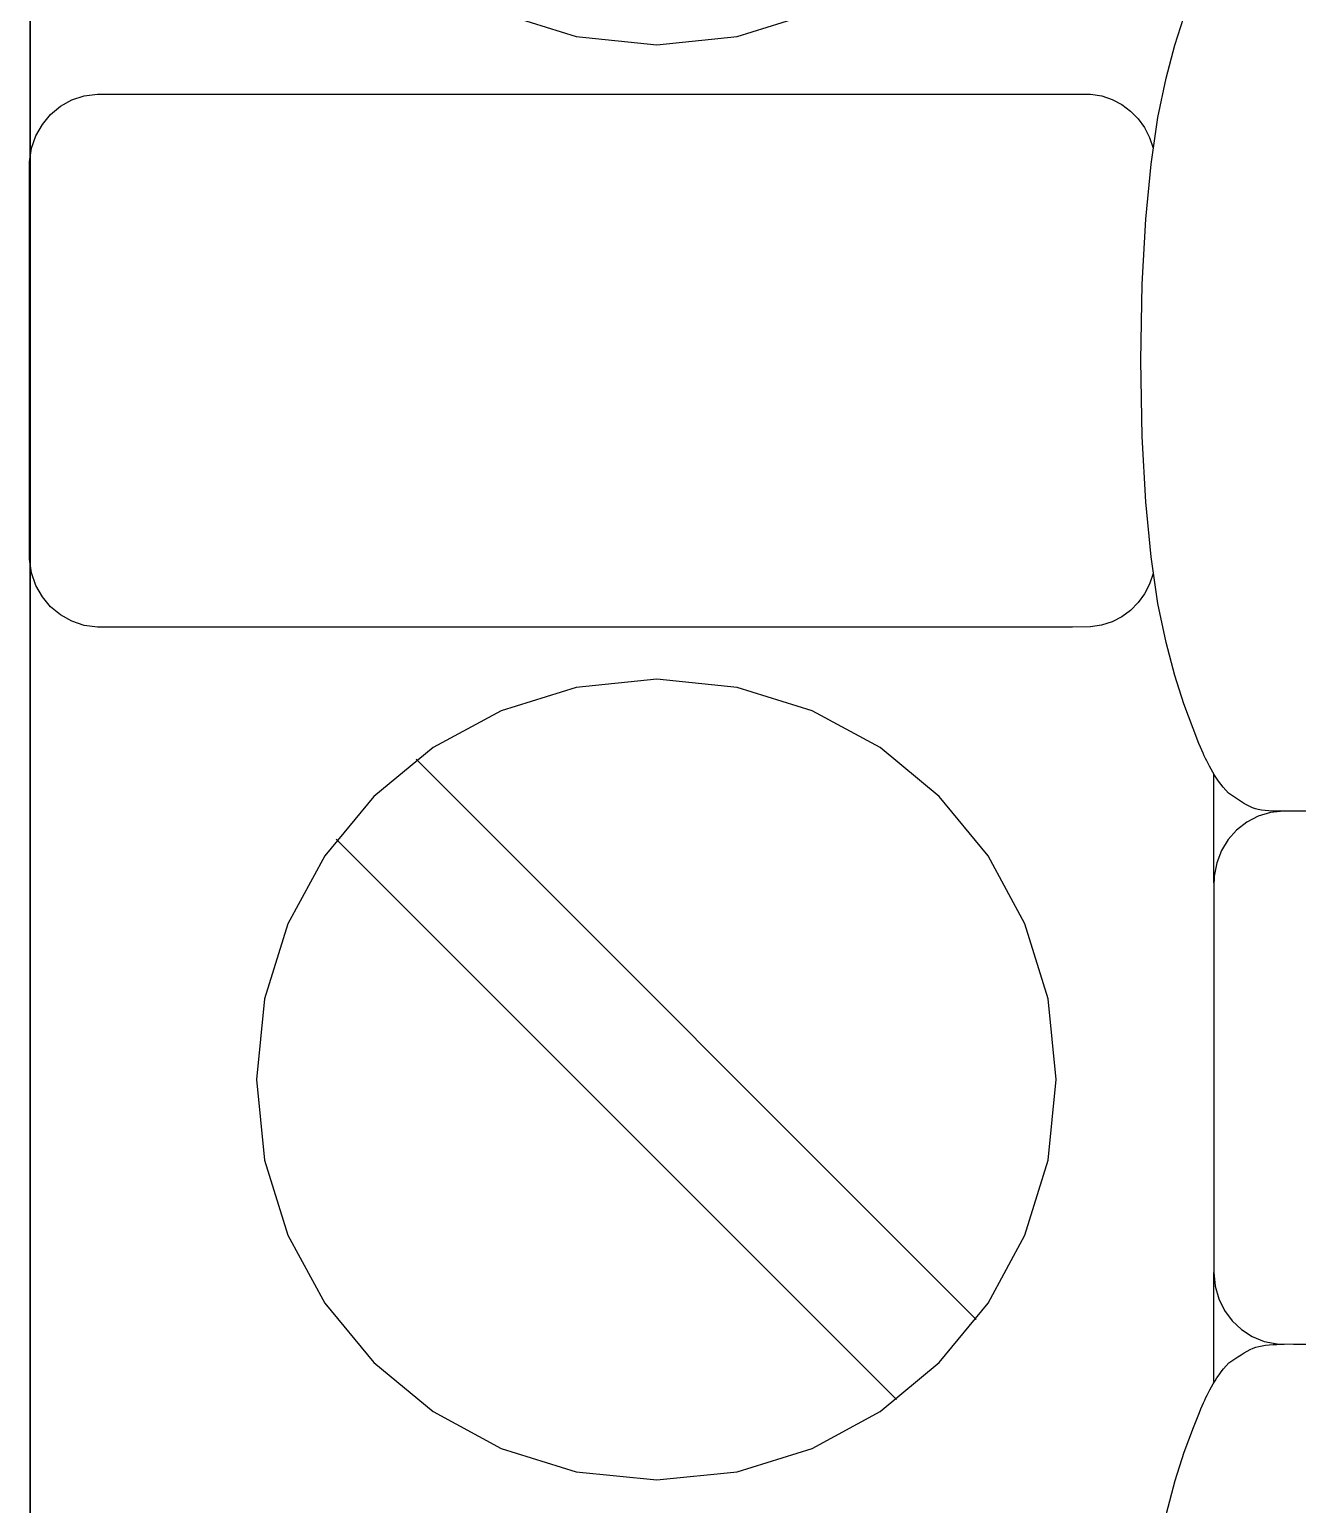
# Model space of a CAD drawing. Extents: x 1 to 47.7, y 0.2 to 35.
# Drawn here: x 36.708 to 37.238, y 10.257 to 10.874 of the extents above; entities that cross this region are included whole.
import ezdxf

# ---------------------------------------------------------------- set-up
doc = ezdxf.new("R2010")
doc.units = 0
doc.header["$MEASUREMENT"] = 0
for name, color, linetype in [('7_1__EMPTY_IO_BOARD_POSITI', 7, 'CONTINUOUS'), ('7_2___8__INDEPENDENT_INPUT', 7, 'CONTINUOUS'), ('7_3___8__OPTOISO_INDEPENDE', 7, 'CONTINUOUS'), ('7_4___24__OPTOISO_INDEPEND', 7, 'CONTINUOUS'), ('7_5___8__INDEPENDENT_INPUT', 7, 'CONTINUOUS'), ('7_6____8__INDEPENDENT_INPU', 7, 'CONTINUOUS'), ('7_7____8__OPTOISO_INDEPEND', 7, 'CONTINUOUS'), ('7_8____8__OPTOISO_INDEPEND', 7, 'CONTINUOUS')]:
    doc.layers.add(name, color=color, linetype=linetype)

msp = doc.modelspace()

# ---------------------------------------------------------------- linework, layer by layer
at = {"layer": '7_1__EMPTY_IO_BOARD_POSITI'}
msp.add_lwpolyline([(36.70819, 9.60119), (36.70819, 9.78951), (36.70819, 9.9836), (36.70819, 10.18225), (36.70819, 10.38423), (36.70819, 10.79327), (36.70819, 11.20091)], dxfattribs=at)
at = {"layer": '7_2___8__INDEPENDENT_INPUT'}
for points in [[(36.70795, 11.01739), (36.70795, 10.72613), (36.70795, 10.43486), (36.70795, 10.14716), (36.70795, 10.00576), (36.70795, 9.86659), (36.70795, 9.73009), (36.70795, 9.5967)], [(36.90503, 10.88044), (36.93644, 10.87069), (36.97015, 10.86729), (37.00383, 10.87069), (37.0352, 10.88044)], [(37.23243, 10.54681), (37.23094, 10.54682), (37.22937, 10.54684), (37.22776, 10.54689), (37.22617, 10.54697), (37.22461, 10.54709), (37.22312, 10.54726), (37.22175, 10.54749), (37.22052, 10.54778), (37.21938, 10.5482), (37.21814, 10.5488), (37.21688, 10.54948), (37.21562, 10.55024), (37.21435, 10.55105), (37.21308, 10.55188), (37.21181, 10.55273), (37.21055, 10.55356), (37.2093, 10.55435), (37.20815, 10.55558), (37.20708, 10.55689), (37.20609, 10.55817), (37.20516, 10.55943), (37.20429, 10.56067), (37.20348, 10.5619), (37.20273, 10.56313), (37.20202, 10.56436), (37.20135, 10.5656), (37.20074, 10.56677), (37.20018, 10.56786), (37.19965, 10.56892), (37.19914, 10.56998), (37.19863, 10.57109), (37.1981, 10.57229), (37.19754, 10.57361), (37.19692, 10.57511), (37.19444, 10.58143), (37.19063, 10.59171), (37.18681, 10.6035), (37.18315, 10.61732), (37.17979, 10.6337), (37.1769, 10.65316), (37.17464, 10.67622), (37.17317, 10.70343), (37.17265, 10.73529), (37.17317, 10.76715), (37.17464, 10.79435), (37.1769, 10.81741), (37.17979, 10.83687), (37.18315, 10.85325), (37.18681, 10.86706), (37.19063, 10.87885)], [(37.17777, 10.64623), (37.17627, 10.64179), (37.17415, 10.6377), (37.17146, 10.63402), (37.16827, 10.6308), (37.16463, 10.62812), (37.1606, 10.62603), (37.15623, 10.6246), (37.15159, 10.62388), (37.1441, 10.62381), (37.11187, 10.62381), (37.05778, 10.62381), (36.99011, 10.62381), (36.91712, 10.62381), (36.84709, 10.62381), (36.78828, 10.62381), (36.74895, 10.62381), (36.7362, 10.62382), (36.73064, 10.62452), (36.72545, 10.62625), (36.72074, 10.62888), (36.71661, 10.63233), (36.71315, 10.63648), (36.71046, 10.64123), (36.70865, 10.64649), (36.70782, 10.65214), (36.70778, 10.65712), (36.70778, 10.67128), (36.70778, 10.6936), (36.70778, 10.72082), (36.70778, 10.74966), (36.70778, 10.77688), (36.70778, 10.7992), (36.70778, 10.81336), (36.70782, 10.81834), (36.70865, 10.82399), (36.71046, 10.82924), (36.71315, 10.834), (36.71661, 10.83815), (36.72074, 10.84159), (36.72545, 10.84422), (36.73064, 10.84594), (36.7362, 10.84664), (36.74895, 10.84666), (36.78828, 10.84666), (36.84709, 10.84666), (36.91712, 10.84666), (36.99011, 10.84666), (37.05778, 10.84666), (37.11187, 10.84666), (37.1441, 10.84666), (37.15161, 10.84658), (37.15627, 10.84586), (37.16065, 10.84441), (37.16469, 10.84229), (37.16834, 10.83958), (37.17152, 10.83634), (37.1742, 10.83262), (37.1763, 10.82848), (37.17777, 10.824)], [(37.1038, 10.33429), (36.86953, 10.56855)], [(37.20319, 10.51682), (37.20319, 10.56237)], [(37.24813, 10.54681), (37.23243, 10.54681), (37.22687, 10.54627), (37.22167, 10.54471), (37.21691, 10.54225), (37.2127, 10.53896), (37.20915, 10.53497), (37.20633, 10.53036), (37.20436, 10.52524), (37.20333, 10.51971), (37.20319, 10.5152), (37.20319, 10.5034), (37.20319, 10.48284), (37.20319, 10.45672), (37.20319, 10.42822), (37.20319, 10.40051), (37.20319, 10.37677), (37.20319, 10.3602), (37.20319, 10.35397), (37.20372, 10.34827), (37.20523, 10.34293), (37.20764, 10.33805), (37.21084, 10.33373), (37.21473, 10.33008), (37.21923, 10.32719), (37.22422, 10.32516), (37.22962, 10.3241), (37.23653, 10.32396), (37.26625, 10.32396)], [(37.07038, 10.30087), (36.83611, 10.53513)], [(37.20319, 10.30842), (37.20319, 10.35397)], [(37.18332, 10.25323), (37.18699, 10.26705), (37.19081, 10.27884), (37.19461, 10.28912), (37.1971, 10.29543), (37.19771, 10.29693), (37.19828, 10.29826), (37.19881, 10.29946), (37.19932, 10.30057), (37.19983, 10.30163), (37.20035, 10.30269), (37.20091, 10.30378), (37.20153, 10.30495), (37.20219, 10.30619), (37.2029, 10.30742), (37.20366, 10.30865), (37.20447, 10.30988), (37.20533, 10.31112), (37.20626, 10.31238), (37.20726, 10.31366), (37.20832, 10.31497), (37.20948, 10.3162), (37.21073, 10.31699), (37.21199, 10.31782), (37.21325, 10.31866), (37.21452, 10.3195), (37.21579, 10.32031), (37.21706, 10.32106), (37.21831, 10.32175), (37.21956, 10.32235), (37.2207, 10.32277), (37.22193, 10.32308), (37.2233, 10.32334), (37.22478, 10.32354), (37.22634, 10.3237), (37.22794, 10.32382), (37.22954, 10.3239), (37.23111, 10.32394), (37.23261, 10.32395)]]:
    msp.add_lwpolyline(points, dxfattribs=at)
msp.add_lwpolyline([(36.97015, 10.26728), (37.00383, 10.27068), (37.0352, 10.28044), (37.06358, 10.29587), (37.0883, 10.31631), (37.1087, 10.34109), (37.1241, 10.36953), (37.13383, 10.40096), (37.13722, 10.43471), (37.13383, 10.46841), (37.1241, 10.4998), (37.1087, 10.52821), (37.0883, 10.55297), (37.06358, 10.5734), (37.0352, 10.58882), (37.00383, 10.59857), (36.97015, 10.60197), (36.93644, 10.59857), (36.90503, 10.58882), (36.87658, 10.5734), (36.85179, 10.55297), (36.83133, 10.52821), (36.81587, 10.4998), (36.8061, 10.46841), (36.80269, 10.43471), (36.8061, 10.40096), (36.81587, 10.36953), (36.83133, 10.34109), (36.85179, 10.31631), (36.87658, 10.29587), (36.90503, 10.28044), (36.93644, 10.27068)], close=True, dxfattribs=at)
at = {"layer": '7_3___8__OPTOISO_INDEPENDE'}
for points in [[(36.70795, 11.01739), (36.70795, 10.72613), (36.70795, 10.43486), (36.70795, 10.14716), (36.70795, 10.00576), (36.70795, 9.86659), (36.70795, 9.73009), (36.70795, 9.5967)], [(36.90503, 10.88044), (36.93644, 10.87069), (36.97015, 10.86729), (37.00383, 10.87069), (37.0352, 10.88044)], [(37.23243, 10.54681), (37.23094, 10.54682), (37.22937, 10.54684), (37.22776, 10.54689), (37.22617, 10.54697), (37.22461, 10.54709), (37.22312, 10.54726), (37.22175, 10.54749), (37.22052, 10.54778), (37.21938, 10.5482), (37.21814, 10.5488), (37.21688, 10.54948), (37.21562, 10.55024), (37.21435, 10.55105), (37.21308, 10.55188), (37.21181, 10.55273), (37.21055, 10.55356), (37.2093, 10.55435), (37.20815, 10.55558), (37.20708, 10.55689), (37.20609, 10.55817), (37.20516, 10.55943), (37.20429, 10.56067), (37.20348, 10.5619), (37.20273, 10.56313), (37.20202, 10.56436), (37.20135, 10.5656), (37.20074, 10.56677), (37.20018, 10.56786), (37.19965, 10.56892), (37.19914, 10.56998), (37.19863, 10.57109), (37.1981, 10.57229), (37.19754, 10.57361), (37.19692, 10.57511), (37.19444, 10.58143), (37.19063, 10.59171), (37.18681, 10.6035), (37.18315, 10.61732), (37.17979, 10.6337), (37.1769, 10.65316), (37.17464, 10.67622), (37.17317, 10.70343), (37.17265, 10.73529), (37.17317, 10.76715), (37.17464, 10.79435), (37.1769, 10.81741), (37.17979, 10.83687), (37.18315, 10.85325), (37.18681, 10.86706), (37.19063, 10.87885)], [(37.17777, 10.64623), (37.17627, 10.64179), (37.17415, 10.6377), (37.17146, 10.63402), (37.16827, 10.6308), (37.16463, 10.62812), (37.1606, 10.62603), (37.15623, 10.6246), (37.15159, 10.62388), (37.1441, 10.62381), (37.11187, 10.62381), (37.05778, 10.62381), (36.99011, 10.62381), (36.91712, 10.62381), (36.84709, 10.62381), (36.78828, 10.62381), (36.74895, 10.62381), (36.7362, 10.62382), (36.73064, 10.62452), (36.72545, 10.62625), (36.72074, 10.62888), (36.71661, 10.63233), (36.71315, 10.63648), (36.71046, 10.64123), (36.70865, 10.64649), (36.70782, 10.65214), (36.70778, 10.65712), (36.70778, 10.67128), (36.70778, 10.6936), (36.70778, 10.72082), (36.70778, 10.74966), (36.70778, 10.77688), (36.70778, 10.7992), (36.70778, 10.81336), (36.70782, 10.81834), (36.70865, 10.82399), (36.71046, 10.82924), (36.71315, 10.834), (36.71661, 10.83815), (36.72074, 10.84159), (36.72545, 10.84422), (36.73064, 10.84594), (36.7362, 10.84664), (36.74895, 10.84666), (36.78828, 10.84666), (36.84709, 10.84666), (36.91712, 10.84666), (36.99011, 10.84666), (37.05778, 10.84666), (37.11187, 10.84666), (37.1441, 10.84666), (37.15161, 10.84658), (37.15627, 10.84586), (37.16065, 10.84441), (37.16469, 10.84229), (37.16834, 10.83958), (37.17152, 10.83634), (37.1742, 10.83262), (37.1763, 10.82848), (37.17777, 10.824)], [(37.1038, 10.33429), (36.86953, 10.56855)], [(37.20319, 10.51682), (37.20319, 10.56237)], [(37.24813, 10.54681), (37.23243, 10.54681), (37.22687, 10.54627), (37.22167, 10.54471), (37.21691, 10.54225), (37.2127, 10.53896), (37.20915, 10.53497), (37.20633, 10.53036), (37.20436, 10.52524), (37.20333, 10.51971), (37.20319, 10.5152), (37.20319, 10.5034), (37.20319, 10.48284), (37.20319, 10.45672), (37.20319, 10.42822), (37.20319, 10.40051), (37.20319, 10.37677), (37.20319, 10.3602), (37.20319, 10.35397), (37.20372, 10.34827), (37.20523, 10.34293), (37.20764, 10.33805), (37.21084, 10.33373), (37.21473, 10.33008), (37.21923, 10.32719), (37.22422, 10.32516), (37.22962, 10.3241), (37.23653, 10.32396), (37.26625, 10.32396)], [(37.07038, 10.30087), (36.83611, 10.53513)], [(37.20319, 10.30842), (37.20319, 10.35397)], [(37.18332, 10.25323), (37.18699, 10.26705), (37.19081, 10.27884), (37.19461, 10.28912), (37.1971, 10.29543), (37.19771, 10.29693), (37.19828, 10.29826), (37.19881, 10.29946), (37.19932, 10.30057), (37.19983, 10.30163), (37.20035, 10.30269), (37.20091, 10.30378), (37.20153, 10.30495), (37.20219, 10.30619), (37.2029, 10.30742), (37.20366, 10.30865), (37.20447, 10.30988), (37.20533, 10.31112), (37.20626, 10.31238), (37.20726, 10.31366), (37.20832, 10.31497), (37.20948, 10.3162), (37.21073, 10.31699), (37.21199, 10.31782), (37.21325, 10.31866), (37.21452, 10.3195), (37.21579, 10.32031), (37.21706, 10.32106), (37.21831, 10.32175), (37.21956, 10.32235), (37.2207, 10.32277), (37.22193, 10.32308), (37.2233, 10.32334), (37.22478, 10.32354), (37.22634, 10.3237), (37.22794, 10.32382), (37.22954, 10.3239), (37.23111, 10.32394), (37.23261, 10.32395)]]:
    msp.add_lwpolyline(points, dxfattribs=at)
msp.add_lwpolyline([(36.97015, 10.26728), (37.00383, 10.27068), (37.0352, 10.28044), (37.06358, 10.29587), (37.0883, 10.31631), (37.1087, 10.34109), (37.1241, 10.36953), (37.13383, 10.40096), (37.13722, 10.43471), (37.13383, 10.46841), (37.1241, 10.4998), (37.1087, 10.52821), (37.0883, 10.55297), (37.06358, 10.5734), (37.0352, 10.58882), (37.00383, 10.59857), (36.97015, 10.60197), (36.93644, 10.59857), (36.90503, 10.58882), (36.87658, 10.5734), (36.85179, 10.55297), (36.83133, 10.52821), (36.81587, 10.4998), (36.8061, 10.46841), (36.80269, 10.43471), (36.8061, 10.40096), (36.81587, 10.36953), (36.83133, 10.34109), (36.85179, 10.31631), (36.87658, 10.29587), (36.90503, 10.28044), (36.93644, 10.27068)], close=True, dxfattribs=at)
at = {"layer": '7_4___24__OPTOISO_INDEPEND'}
for points in [[(36.70795, 11.01739), (36.70795, 10.72613), (36.70795, 10.43486), (36.70795, 10.14716), (36.70795, 10.00576), (36.70795, 9.86659), (36.70795, 9.73009), (36.70795, 9.5967)], [(36.90503, 10.88044), (36.93644, 10.87069), (36.97015, 10.86729), (37.00383, 10.87069), (37.0352, 10.88044)], [(37.23243, 10.54681), (37.23094, 10.54682), (37.22937, 10.54684), (37.22776, 10.54689), (37.22617, 10.54697), (37.22461, 10.54709), (37.22312, 10.54726), (37.22175, 10.54749), (37.22052, 10.54778), (37.21938, 10.5482), (37.21814, 10.5488), (37.21688, 10.54948), (37.21562, 10.55024), (37.21435, 10.55105), (37.21308, 10.55188), (37.21181, 10.55273), (37.21055, 10.55356), (37.2093, 10.55435), (37.20815, 10.55558), (37.20708, 10.55689), (37.20609, 10.55817), (37.20516, 10.55943), (37.20429, 10.56067), (37.20348, 10.5619), (37.20273, 10.56313), (37.20202, 10.56436), (37.20135, 10.5656), (37.20074, 10.56677), (37.20018, 10.56786), (37.19965, 10.56892), (37.19914, 10.56998), (37.19863, 10.57109), (37.1981, 10.57229), (37.19754, 10.57361), (37.19692, 10.57511), (37.19444, 10.58143), (37.19063, 10.59171), (37.18681, 10.6035), (37.18315, 10.61732), (37.17979, 10.6337), (37.1769, 10.65316), (37.17464, 10.67622), (37.17317, 10.70343), (37.17265, 10.73529), (37.17317, 10.76715), (37.17464, 10.79435), (37.1769, 10.81741), (37.17979, 10.83687), (37.18315, 10.85325), (37.18681, 10.86706), (37.19063, 10.87885)], [(37.17777, 10.64623), (37.17627, 10.64179), (37.17415, 10.6377), (37.17146, 10.63402), (37.16827, 10.6308), (37.16463, 10.62812), (37.1606, 10.62603), (37.15623, 10.6246), (37.15159, 10.62388), (37.1441, 10.62381), (37.11187, 10.62381), (37.05778, 10.62381), (36.99011, 10.62381), (36.91712, 10.62381), (36.84709, 10.62381), (36.78828, 10.62381), (36.74895, 10.62381), (36.7362, 10.62382), (36.73064, 10.62452), (36.72545, 10.62625), (36.72074, 10.62888), (36.71661, 10.63233), (36.71315, 10.63648), (36.71046, 10.64123), (36.70865, 10.64649), (36.70782, 10.65214), (36.70778, 10.65712), (36.70778, 10.67128), (36.70778, 10.6936), (36.70778, 10.72082), (36.70778, 10.74966), (36.70778, 10.77688), (36.70778, 10.7992), (36.70778, 10.81336), (36.70782, 10.81834), (36.70865, 10.82399), (36.71046, 10.82924), (36.71315, 10.834), (36.71661, 10.83815), (36.72074, 10.84159), (36.72545, 10.84422), (36.73064, 10.84594), (36.7362, 10.84664), (36.74895, 10.84666), (36.78828, 10.84666), (36.84709, 10.84666), (36.91712, 10.84666), (36.99011, 10.84666), (37.05778, 10.84666), (37.11187, 10.84666), (37.1441, 10.84666), (37.15161, 10.84658), (37.15627, 10.84586), (37.16065, 10.84441), (37.16469, 10.84229), (37.16834, 10.83958), (37.17152, 10.83634), (37.1742, 10.83262), (37.1763, 10.82848), (37.17777, 10.824)], [(37.1038, 10.33429), (36.86953, 10.56855)], [(37.20319, 10.51682), (37.20319, 10.56237)], [(37.24813, 10.54681), (37.23243, 10.54681), (37.22687, 10.54627), (37.22167, 10.54471), (37.21691, 10.54225), (37.2127, 10.53896), (37.20915, 10.53497), (37.20633, 10.53036), (37.20436, 10.52524), (37.20333, 10.51971), (37.20319, 10.5152), (37.20319, 10.5034), (37.20319, 10.48284), (37.20319, 10.45672), (37.20319, 10.42822), (37.20319, 10.40051), (37.20319, 10.37677), (37.20319, 10.3602), (37.20319, 10.35397), (37.20372, 10.34827), (37.20523, 10.34293), (37.20764, 10.33805), (37.21084, 10.33373), (37.21473, 10.33008), (37.21923, 10.32719), (37.22422, 10.32516), (37.22962, 10.3241), (37.23653, 10.32396), (37.26625, 10.32396)], [(37.07038, 10.30087), (36.83611, 10.53513)], [(37.20319, 10.30842), (37.20319, 10.35397)], [(37.18332, 10.25323), (37.18699, 10.26705), (37.19081, 10.27884), (37.19461, 10.28912), (37.1971, 10.29543), (37.19771, 10.29693), (37.19828, 10.29826), (37.19881, 10.29946), (37.19932, 10.30057), (37.19983, 10.30163), (37.20035, 10.30269), (37.20091, 10.30378), (37.20153, 10.30495), (37.20219, 10.30619), (37.2029, 10.30742), (37.20366, 10.30865), (37.20447, 10.30988), (37.20533, 10.31112), (37.20626, 10.31238), (37.20726, 10.31366), (37.20832, 10.31497), (37.20948, 10.3162), (37.21073, 10.31699), (37.21199, 10.31782), (37.21325, 10.31866), (37.21452, 10.3195), (37.21579, 10.32031), (37.21706, 10.32106), (37.21831, 10.32175), (37.21956, 10.32235), (37.2207, 10.32277), (37.22193, 10.32308), (37.2233, 10.32334), (37.22478, 10.32354), (37.22634, 10.3237), (37.22794, 10.32382), (37.22954, 10.3239), (37.23111, 10.32394), (37.23261, 10.32395)]]:
    msp.add_lwpolyline(points, dxfattribs=at)
msp.add_lwpolyline([(36.97015, 10.26728), (37.00383, 10.27068), (37.0352, 10.28044), (37.06358, 10.29587), (37.0883, 10.31631), (37.1087, 10.34109), (37.1241, 10.36953), (37.13383, 10.40096), (37.13722, 10.43471), (37.13383, 10.46841), (37.1241, 10.4998), (37.1087, 10.52821), (37.0883, 10.55297), (37.06358, 10.5734), (37.0352, 10.58882), (37.00383, 10.59857), (36.97015, 10.60197), (36.93644, 10.59857), (36.90503, 10.58882), (36.87658, 10.5734), (36.85179, 10.55297), (36.83133, 10.52821), (36.81587, 10.4998), (36.8061, 10.46841), (36.80269, 10.43471), (36.8061, 10.40096), (36.81587, 10.36953), (36.83133, 10.34109), (36.85179, 10.31631), (36.87658, 10.29587), (36.90503, 10.28044), (36.93644, 10.27068)], close=True, dxfattribs=at)
at = {"layer": '7_5___8__INDEPENDENT_INPUT'}
for points in [[(36.70795, 11.01739), (36.70795, 10.72613), (36.70795, 10.43486), (36.70795, 10.14716), (36.70795, 10.00576), (36.70795, 9.86659), (36.70795, 9.73009), (36.70795, 9.5967)], [(36.90503, 10.88044), (36.93644, 10.87069), (36.97015, 10.86729), (37.00383, 10.87069), (37.0352, 10.88044)], [(37.23243, 10.54681), (37.23094, 10.54682), (37.22937, 10.54684), (37.22776, 10.54689), (37.22617, 10.54697), (37.22461, 10.54709), (37.22312, 10.54726), (37.22175, 10.54749), (37.22052, 10.54778), (37.21938, 10.5482), (37.21814, 10.5488), (37.21688, 10.54948), (37.21562, 10.55024), (37.21435, 10.55105), (37.21308, 10.55188), (37.21181, 10.55273), (37.21055, 10.55356), (37.2093, 10.55435), (37.20815, 10.55558), (37.20708, 10.55689), (37.20609, 10.55817), (37.20516, 10.55943), (37.20429, 10.56067), (37.20348, 10.5619), (37.20273, 10.56313), (37.20202, 10.56436), (37.20135, 10.5656), (37.20074, 10.56677), (37.20018, 10.56786), (37.19965, 10.56892), (37.19914, 10.56998), (37.19863, 10.57109), (37.1981, 10.57229), (37.19754, 10.57361), (37.19692, 10.57511), (37.19444, 10.58143), (37.19063, 10.59171), (37.18681, 10.6035), (37.18315, 10.61732), (37.17979, 10.6337), (37.1769, 10.65316), (37.17464, 10.67622), (37.17317, 10.70343), (37.17265, 10.73529), (37.17317, 10.76715), (37.17464, 10.79435), (37.1769, 10.81741), (37.17979, 10.83687), (37.18315, 10.85325), (37.18681, 10.86706), (37.19063, 10.87885)], [(37.17777, 10.64623), (37.17627, 10.64179), (37.17415, 10.6377), (37.17146, 10.63402), (37.16827, 10.6308), (37.16463, 10.62812), (37.1606, 10.62603), (37.15623, 10.6246), (37.15159, 10.62388), (37.1441, 10.62381), (37.11187, 10.62381), (37.05778, 10.62381), (36.99011, 10.62381), (36.91712, 10.62381), (36.84709, 10.62381), (36.78828, 10.62381), (36.74895, 10.62381), (36.7362, 10.62382), (36.73064, 10.62452), (36.72545, 10.62625), (36.72074, 10.62888), (36.71661, 10.63233), (36.71315, 10.63648), (36.71046, 10.64123), (36.70865, 10.64649), (36.70782, 10.65214), (36.70778, 10.65712), (36.70778, 10.67128), (36.70778, 10.6936), (36.70778, 10.72082), (36.70778, 10.74966), (36.70778, 10.77688), (36.70778, 10.7992), (36.70778, 10.81336), (36.70782, 10.81834), (36.70865, 10.82399), (36.71046, 10.82924), (36.71315, 10.834), (36.71661, 10.83815), (36.72074, 10.84159), (36.72545, 10.84422), (36.73064, 10.84594), (36.7362, 10.84664), (36.74895, 10.84666), (36.78828, 10.84666), (36.84709, 10.84666), (36.91712, 10.84666), (36.99011, 10.84666), (37.05778, 10.84666), (37.11187, 10.84666), (37.1441, 10.84666), (37.15161, 10.84658), (37.15627, 10.84586), (37.16065, 10.84441), (37.16469, 10.84229), (37.16834, 10.83958), (37.17152, 10.83634), (37.1742, 10.83262), (37.1763, 10.82848), (37.17777, 10.824)], [(37.1038, 10.33429), (36.86953, 10.56855)], [(37.20319, 10.51682), (37.20319, 10.56237)], [(37.24813, 10.54681), (37.23243, 10.54681), (37.22687, 10.54627), (37.22167, 10.54471), (37.21691, 10.54225), (37.2127, 10.53896), (37.20915, 10.53497), (37.20633, 10.53036), (37.20436, 10.52524), (37.20333, 10.51971), (37.20319, 10.5152), (37.20319, 10.5034), (37.20319, 10.48284), (37.20319, 10.45672), (37.20319, 10.42822), (37.20319, 10.40051), (37.20319, 10.37677), (37.20319, 10.3602), (37.20319, 10.35397), (37.20372, 10.34827), (37.20523, 10.34293), (37.20764, 10.33805), (37.21084, 10.33373), (37.21473, 10.33008), (37.21923, 10.32719), (37.22422, 10.32516), (37.22962, 10.3241), (37.23653, 10.32396), (37.26625, 10.32396)], [(37.07038, 10.30087), (36.83611, 10.53513)], [(37.20319, 10.30842), (37.20319, 10.35397)], [(37.18332, 10.25323), (37.18699, 10.26705), (37.19081, 10.27884), (37.19461, 10.28912), (37.1971, 10.29543), (37.19771, 10.29693), (37.19828, 10.29826), (37.19881, 10.29946), (37.19932, 10.30057), (37.19983, 10.30163), (37.20035, 10.30269), (37.20091, 10.30378), (37.20153, 10.30495), (37.20219, 10.30619), (37.2029, 10.30742), (37.20366, 10.30865), (37.20447, 10.30988), (37.20533, 10.31112), (37.20626, 10.31238), (37.20726, 10.31366), (37.20832, 10.31497), (37.20948, 10.3162), (37.21073, 10.31699), (37.21199, 10.31782), (37.21325, 10.31866), (37.21452, 10.3195), (37.21579, 10.32031), (37.21706, 10.32106), (37.21831, 10.32175), (37.21956, 10.32235), (37.2207, 10.32277), (37.22193, 10.32308), (37.2233, 10.32334), (37.22478, 10.32354), (37.22634, 10.3237), (37.22794, 10.32382), (37.22954, 10.3239), (37.23111, 10.32394), (37.23261, 10.32395)]]:
    msp.add_lwpolyline(points, dxfattribs=at)
msp.add_lwpolyline([(36.97015, 10.26728), (37.00383, 10.27068), (37.0352, 10.28044), (37.06358, 10.29587), (37.0883, 10.31631), (37.1087, 10.34109), (37.1241, 10.36953), (37.13383, 10.40096), (37.13722, 10.43471), (37.13383, 10.46841), (37.1241, 10.4998), (37.1087, 10.52821), (37.0883, 10.55297), (37.06358, 10.5734), (37.0352, 10.58882), (37.00383, 10.59857), (36.97015, 10.60197), (36.93644, 10.59857), (36.90503, 10.58882), (36.87658, 10.5734), (36.85179, 10.55297), (36.83133, 10.52821), (36.81587, 10.4998), (36.8061, 10.46841), (36.80269, 10.43471), (36.8061, 10.40096), (36.81587, 10.36953), (36.83133, 10.34109), (36.85179, 10.31631), (36.87658, 10.29587), (36.90503, 10.28044), (36.93644, 10.27068)], close=True, dxfattribs=at)
at = {"layer": '7_6____8__INDEPENDENT_INPU'}
for points in [[(36.70795, 11.01739), (36.70795, 10.72613), (36.70795, 10.43486), (36.70795, 10.14716), (36.70795, 10.00576), (36.70795, 9.86659), (36.70795, 9.73009), (36.70795, 9.5967)], [(36.90503, 10.88044), (36.93644, 10.87069), (36.97015, 10.86729), (37.00383, 10.87069), (37.0352, 10.88044)], [(37.23243, 10.54681), (37.23094, 10.54682), (37.22937, 10.54684), (37.22776, 10.54689), (37.22617, 10.54697), (37.22461, 10.54709), (37.22312, 10.54726), (37.22175, 10.54749), (37.22052, 10.54778), (37.21938, 10.5482), (37.21814, 10.5488), (37.21688, 10.54948), (37.21562, 10.55024), (37.21435, 10.55105), (37.21308, 10.55188), (37.21181, 10.55273), (37.21055, 10.55356), (37.2093, 10.55435), (37.20815, 10.55558), (37.20708, 10.55689), (37.20609, 10.55817), (37.20516, 10.55943), (37.20429, 10.56067), (37.20348, 10.5619), (37.20273, 10.56313), (37.20202, 10.56436), (37.20135, 10.5656), (37.20074, 10.56677), (37.20018, 10.56786), (37.19965, 10.56892), (37.19914, 10.56998), (37.19863, 10.57109), (37.1981, 10.57229), (37.19754, 10.57361), (37.19692, 10.57511), (37.19444, 10.58143), (37.19063, 10.59171), (37.18681, 10.6035), (37.18315, 10.61732), (37.17979, 10.6337), (37.1769, 10.65316), (37.17464, 10.67622), (37.17317, 10.70343), (37.17265, 10.73529), (37.17317, 10.76715), (37.17464, 10.79435), (37.1769, 10.81741), (37.17979, 10.83687), (37.18315, 10.85325), (37.18681, 10.86706), (37.19063, 10.87885)], [(37.17777, 10.64623), (37.17627, 10.64179), (37.17415, 10.6377), (37.17146, 10.63402), (37.16827, 10.6308), (37.16463, 10.62812), (37.1606, 10.62603), (37.15623, 10.6246), (37.15159, 10.62388), (37.1441, 10.62381), (37.11187, 10.62381), (37.05778, 10.62381), (36.99011, 10.62381), (36.91712, 10.62381), (36.84709, 10.62381), (36.78828, 10.62381), (36.74895, 10.62381), (36.7362, 10.62382), (36.73064, 10.62452), (36.72545, 10.62625), (36.72074, 10.62888), (36.71661, 10.63233), (36.71315, 10.63648), (36.71046, 10.64123), (36.70865, 10.64649), (36.70782, 10.65214), (36.70778, 10.65712), (36.70778, 10.67128), (36.70778, 10.6936), (36.70778, 10.72082), (36.70778, 10.74966), (36.70778, 10.77688), (36.70778, 10.7992), (36.70778, 10.81336), (36.70782, 10.81834), (36.70865, 10.82399), (36.71046, 10.82924), (36.71315, 10.834), (36.71661, 10.83815), (36.72074, 10.84159), (36.72545, 10.84422), (36.73064, 10.84594), (36.7362, 10.84664), (36.74895, 10.84666), (36.78828, 10.84666), (36.84709, 10.84666), (36.91712, 10.84666), (36.99011, 10.84666), (37.05778, 10.84666), (37.11187, 10.84666), (37.1441, 10.84666), (37.15161, 10.84658), (37.15627, 10.84586), (37.16065, 10.84441), (37.16469, 10.84229), (37.16834, 10.83958), (37.17152, 10.83634), (37.1742, 10.83262), (37.1763, 10.82848), (37.17777, 10.824)], [(37.1038, 10.33429), (36.86953, 10.56855)], [(37.20319, 10.51682), (37.20319, 10.56237)], [(37.24813, 10.54681), (37.23243, 10.54681), (37.22687, 10.54627), (37.22167, 10.54471), (37.21691, 10.54225), (37.2127, 10.53896), (37.20915, 10.53497), (37.20633, 10.53036), (37.20436, 10.52524), (37.20333, 10.51971), (37.20319, 10.5152), (37.20319, 10.5034), (37.20319, 10.48284), (37.20319, 10.45672), (37.20319, 10.42822), (37.20319, 10.40051), (37.20319, 10.37677), (37.20319, 10.3602), (37.20319, 10.35397), (37.20372, 10.34827), (37.20523, 10.34293), (37.20764, 10.33805), (37.21084, 10.33373), (37.21473, 10.33008), (37.21923, 10.32719), (37.22422, 10.32516), (37.22962, 10.3241), (37.23653, 10.32396), (37.26625, 10.32396)], [(37.07038, 10.30087), (36.83611, 10.53513)], [(37.20319, 10.30842), (37.20319, 10.35397)], [(37.18332, 10.25323), (37.18699, 10.26705), (37.19081, 10.27884), (37.19461, 10.28912), (37.1971, 10.29543), (37.19771, 10.29693), (37.19828, 10.29826), (37.19881, 10.29946), (37.19932, 10.30057), (37.19983, 10.30163), (37.20035, 10.30269), (37.20091, 10.30378), (37.20153, 10.30495), (37.20219, 10.30619), (37.2029, 10.30742), (37.20366, 10.30865), (37.20447, 10.30988), (37.20533, 10.31112), (37.20626, 10.31238), (37.20726, 10.31366), (37.20832, 10.31497), (37.20948, 10.3162), (37.21073, 10.31699), (37.21199, 10.31782), (37.21325, 10.31866), (37.21452, 10.3195), (37.21579, 10.32031), (37.21706, 10.32106), (37.21831, 10.32175), (37.21956, 10.32235), (37.2207, 10.32277), (37.22193, 10.32308), (37.2233, 10.32334), (37.22478, 10.32354), (37.22634, 10.3237), (37.22794, 10.32382), (37.22954, 10.3239), (37.23111, 10.32394), (37.23261, 10.32395)]]:
    msp.add_lwpolyline(points, dxfattribs=at)
msp.add_lwpolyline([(36.97015, 10.26728), (37.00383, 10.27068), (37.0352, 10.28044), (37.06358, 10.29587), (37.0883, 10.31631), (37.1087, 10.34109), (37.1241, 10.36953), (37.13383, 10.40096), (37.13722, 10.43471), (37.13383, 10.46841), (37.1241, 10.4998), (37.1087, 10.52821), (37.0883, 10.55297), (37.06358, 10.5734), (37.0352, 10.58882), (37.00383, 10.59857), (36.97015, 10.60197), (36.93644, 10.59857), (36.90503, 10.58882), (36.87658, 10.5734), (36.85179, 10.55297), (36.83133, 10.52821), (36.81587, 10.4998), (36.8061, 10.46841), (36.80269, 10.43471), (36.8061, 10.40096), (36.81587, 10.36953), (36.83133, 10.34109), (36.85179, 10.31631), (36.87658, 10.29587), (36.90503, 10.28044), (36.93644, 10.27068)], close=True, dxfattribs=at)
at = {"layer": '7_7____8__OPTOISO_INDEPEND'}
for points in [[(36.70795, 11.01739), (36.70795, 10.72613), (36.70795, 10.43486), (36.70795, 10.14716), (36.70795, 10.00576), (36.70795, 9.86659), (36.70795, 9.73009), (36.70795, 9.5967)], [(36.90503, 10.88044), (36.93644, 10.87069), (36.97015, 10.86729), (37.00383, 10.87069), (37.0352, 10.88044)], [(37.23243, 10.54681), (37.23094, 10.54682), (37.22937, 10.54684), (37.22776, 10.54689), (37.22617, 10.54697), (37.22461, 10.54709), (37.22312, 10.54726), (37.22175, 10.54749), (37.22052, 10.54778), (37.21938, 10.5482), (37.21814, 10.5488), (37.21688, 10.54948), (37.21562, 10.55024), (37.21435, 10.55105), (37.21308, 10.55188), (37.21181, 10.55273), (37.21055, 10.55356), (37.2093, 10.55435), (37.20815, 10.55558), (37.20708, 10.55689), (37.20609, 10.55817), (37.20516, 10.55943), (37.20429, 10.56067), (37.20348, 10.5619), (37.20273, 10.56313), (37.20202, 10.56436), (37.20135, 10.5656), (37.20074, 10.56677), (37.20018, 10.56786), (37.19965, 10.56892), (37.19914, 10.56998), (37.19863, 10.57109), (37.1981, 10.57229), (37.19754, 10.57361), (37.19692, 10.57511), (37.19444, 10.58143), (37.19063, 10.59171), (37.18681, 10.6035), (37.18315, 10.61732), (37.17979, 10.6337), (37.1769, 10.65316), (37.17464, 10.67622), (37.17317, 10.70343), (37.17265, 10.73529), (37.17317, 10.76715), (37.17464, 10.79435), (37.1769, 10.81741), (37.17979, 10.83687), (37.18315, 10.85325), (37.18681, 10.86706), (37.19063, 10.87885)], [(37.17777, 10.64623), (37.17627, 10.64179), (37.17415, 10.6377), (37.17146, 10.63402), (37.16827, 10.6308), (37.16463, 10.62812), (37.1606, 10.62603), (37.15623, 10.6246), (37.15159, 10.62388), (37.1441, 10.62381), (37.11187, 10.62381), (37.05778, 10.62381), (36.99011, 10.62381), (36.91712, 10.62381), (36.84709, 10.62381), (36.78828, 10.62381), (36.74895, 10.62381), (36.7362, 10.62382), (36.73064, 10.62452), (36.72545, 10.62625), (36.72074, 10.62888), (36.71661, 10.63233), (36.71315, 10.63648), (36.71046, 10.64123), (36.70865, 10.64649), (36.70782, 10.65214), (36.70778, 10.65712), (36.70778, 10.67128), (36.70778, 10.6936), (36.70778, 10.72082), (36.70778, 10.74966), (36.70778, 10.77688), (36.70778, 10.7992), (36.70778, 10.81336), (36.70782, 10.81834), (36.70865, 10.82399), (36.71046, 10.82924), (36.71315, 10.834), (36.71661, 10.83815), (36.72074, 10.84159), (36.72545, 10.84422), (36.73064, 10.84594), (36.7362, 10.84664), (36.74895, 10.84666), (36.78828, 10.84666), (36.84709, 10.84666), (36.91712, 10.84666), (36.99011, 10.84666), (37.05778, 10.84666), (37.11187, 10.84666), (37.1441, 10.84666), (37.15161, 10.84658), (37.15627, 10.84586), (37.16065, 10.84441), (37.16469, 10.84229), (37.16834, 10.83958), (37.17152, 10.83634), (37.1742, 10.83262), (37.1763, 10.82848), (37.17777, 10.824)], [(37.1038, 10.33429), (36.86953, 10.56855)], [(37.20319, 10.51682), (37.20319, 10.56237)], [(37.24813, 10.54681), (37.23243, 10.54681), (37.22687, 10.54627), (37.22167, 10.54471), (37.21691, 10.54225), (37.2127, 10.53896), (37.20915, 10.53497), (37.20633, 10.53036), (37.20436, 10.52524), (37.20333, 10.51971), (37.20319, 10.5152), (37.20319, 10.5034), (37.20319, 10.48284), (37.20319, 10.45672), (37.20319, 10.42822), (37.20319, 10.40051), (37.20319, 10.37677), (37.20319, 10.3602), (37.20319, 10.35397), (37.20372, 10.34827), (37.20523, 10.34293), (37.20764, 10.33805), (37.21084, 10.33373), (37.21473, 10.33008), (37.21923, 10.32719), (37.22422, 10.32516), (37.22962, 10.3241), (37.23653, 10.32396), (37.26625, 10.32396)], [(37.07038, 10.30087), (36.83611, 10.53513)], [(37.20319, 10.30842), (37.20319, 10.35397)], [(37.18332, 10.25323), (37.18699, 10.26705), (37.19081, 10.27884), (37.19461, 10.28912), (37.1971, 10.29543), (37.19771, 10.29693), (37.19828, 10.29826), (37.19881, 10.29946), (37.19932, 10.30057), (37.19983, 10.30163), (37.20035, 10.30269), (37.20091, 10.30378), (37.20153, 10.30495), (37.20219, 10.30619), (37.2029, 10.30742), (37.20366, 10.30865), (37.20447, 10.30988), (37.20533, 10.31112), (37.20626, 10.31238), (37.20726, 10.31366), (37.20832, 10.31497), (37.20948, 10.3162), (37.21073, 10.31699), (37.21199, 10.31782), (37.21325, 10.31866), (37.21452, 10.3195), (37.21579, 10.32031), (37.21706, 10.32106), (37.21831, 10.32175), (37.21956, 10.32235), (37.2207, 10.32277), (37.22193, 10.32308), (37.2233, 10.32334), (37.22478, 10.32354), (37.22634, 10.3237), (37.22794, 10.32382), (37.22954, 10.3239), (37.23111, 10.32394), (37.23261, 10.32395)]]:
    msp.add_lwpolyline(points, dxfattribs=at)
msp.add_lwpolyline([(36.97015, 10.26728), (37.00383, 10.27068), (37.0352, 10.28044), (37.06358, 10.29587), (37.0883, 10.31631), (37.1087, 10.34109), (37.1241, 10.36953), (37.13383, 10.40096), (37.13722, 10.43471), (37.13383, 10.46841), (37.1241, 10.4998), (37.1087, 10.52821), (37.0883, 10.55297), (37.06358, 10.5734), (37.0352, 10.58882), (37.00383, 10.59857), (36.97015, 10.60197), (36.93644, 10.59857), (36.90503, 10.58882), (36.87658, 10.5734), (36.85179, 10.55297), (36.83133, 10.52821), (36.81587, 10.4998), (36.8061, 10.46841), (36.80269, 10.43471), (36.8061, 10.40096), (36.81587, 10.36953), (36.83133, 10.34109), (36.85179, 10.31631), (36.87658, 10.29587), (36.90503, 10.28044), (36.93644, 10.27068)], close=True, dxfattribs=at)
at = {"layer": '7_8____8__OPTOISO_INDEPEND'}
for points in [[(36.70795, 11.01739), (36.70795, 10.72613), (36.70795, 10.43486), (36.70795, 10.14716), (36.70795, 10.00576), (36.70795, 9.86659), (36.70795, 9.73009), (36.70795, 9.5967)], [(36.90503, 10.88044), (36.93644, 10.87069), (36.97015, 10.86729), (37.00383, 10.87069), (37.0352, 10.88044)], [(37.23243, 10.54681), (37.23094, 10.54682), (37.22937, 10.54684), (37.22776, 10.54689), (37.22617, 10.54697), (37.22461, 10.54709), (37.22312, 10.54726), (37.22175, 10.54749), (37.22052, 10.54778), (37.21938, 10.5482), (37.21814, 10.5488), (37.21688, 10.54948), (37.21562, 10.55024), (37.21435, 10.55105), (37.21308, 10.55188), (37.21181, 10.55273), (37.21055, 10.55356), (37.2093, 10.55435), (37.20815, 10.55558), (37.20708, 10.55689), (37.20609, 10.55817), (37.20516, 10.55943), (37.20429, 10.56067), (37.20348, 10.5619), (37.20273, 10.56313), (37.20202, 10.56436), (37.20135, 10.5656), (37.20074, 10.56677), (37.20018, 10.56786), (37.19965, 10.56892), (37.19914, 10.56998), (37.19863, 10.57109), (37.1981, 10.57229), (37.19754, 10.57361), (37.19692, 10.57511), (37.19444, 10.58143), (37.19063, 10.59171), (37.18681, 10.6035), (37.18315, 10.61732), (37.17979, 10.6337), (37.1769, 10.65316), (37.17464, 10.67622), (37.17317, 10.70343), (37.17265, 10.73529), (37.17317, 10.76715), (37.17464, 10.79435), (37.1769, 10.81741), (37.17979, 10.83687), (37.18315, 10.85325), (37.18681, 10.86706), (37.19063, 10.87885)], [(37.17777, 10.64623), (37.17627, 10.64179), (37.17415, 10.6377), (37.17146, 10.63402), (37.16827, 10.6308), (37.16463, 10.62812), (37.1606, 10.62603), (37.15623, 10.6246), (37.15159, 10.62388), (37.1441, 10.62381), (37.11187, 10.62381), (37.05778, 10.62381), (36.99011, 10.62381), (36.91712, 10.62381), (36.84709, 10.62381), (36.78828, 10.62381), (36.74895, 10.62381), (36.7362, 10.62382), (36.73064, 10.62452), (36.72545, 10.62625), (36.72074, 10.62888), (36.71661, 10.63233), (36.71315, 10.63648), (36.71046, 10.64123), (36.70865, 10.64649), (36.70782, 10.65214), (36.70778, 10.65712), (36.70778, 10.67128), (36.70778, 10.6936), (36.70778, 10.72082), (36.70778, 10.74966), (36.70778, 10.77688), (36.70778, 10.7992), (36.70778, 10.81336), (36.70782, 10.81834), (36.70865, 10.82399), (36.71046, 10.82924), (36.71315, 10.834), (36.71661, 10.83815), (36.72074, 10.84159), (36.72545, 10.84422), (36.73064, 10.84594), (36.7362, 10.84664), (36.74895, 10.84666), (36.78828, 10.84666), (36.84709, 10.84666), (36.91712, 10.84666), (36.99011, 10.84666), (37.05778, 10.84666), (37.11187, 10.84666), (37.1441, 10.84666), (37.15161, 10.84658), (37.15627, 10.84586), (37.16065, 10.84441), (37.16469, 10.84229), (37.16834, 10.83958), (37.17152, 10.83634), (37.1742, 10.83262), (37.1763, 10.82848), (37.17777, 10.824)], [(37.1038, 10.33429), (36.86953, 10.56855)], [(37.20319, 10.51682), (37.20319, 10.56237)], [(37.24813, 10.54681), (37.23243, 10.54681), (37.22687, 10.54627), (37.22167, 10.54471), (37.21691, 10.54225), (37.2127, 10.53896), (37.20915, 10.53497), (37.20633, 10.53036), (37.20436, 10.52524), (37.20333, 10.51971), (37.20319, 10.5152), (37.20319, 10.5034), (37.20319, 10.48284), (37.20319, 10.45672), (37.20319, 10.42822), (37.20319, 10.40051), (37.20319, 10.37677), (37.20319, 10.3602), (37.20319, 10.35397), (37.20372, 10.34827), (37.20523, 10.34293), (37.20764, 10.33805), (37.21084, 10.33373), (37.21473, 10.33008), (37.21923, 10.32719), (37.22422, 10.32516), (37.22962, 10.3241), (37.23653, 10.32396), (37.26625, 10.32396)], [(37.07038, 10.30087), (36.83611, 10.53513)], [(37.20319, 10.30842), (37.20319, 10.35397)], [(37.18332, 10.25323), (37.18699, 10.26705), (37.19081, 10.27884), (37.19461, 10.28912), (37.1971, 10.29543), (37.19771, 10.29693), (37.19828, 10.29826), (37.19881, 10.29946), (37.19932, 10.30057), (37.19983, 10.30163), (37.20035, 10.30269), (37.20091, 10.30378), (37.20153, 10.30495), (37.20219, 10.30619), (37.2029, 10.30742), (37.20366, 10.30865), (37.20447, 10.30988), (37.20533, 10.31112), (37.20626, 10.31238), (37.20726, 10.31366), (37.20832, 10.31497), (37.20948, 10.3162), (37.21073, 10.31699), (37.21199, 10.31782), (37.21325, 10.31866), (37.21452, 10.3195), (37.21579, 10.32031), (37.21706, 10.32106), (37.21831, 10.32175), (37.21956, 10.32235), (37.2207, 10.32277), (37.22193, 10.32308), (37.2233, 10.32334), (37.22478, 10.32354), (37.22634, 10.3237), (37.22794, 10.32382), (37.22954, 10.3239), (37.23111, 10.32394), (37.23261, 10.32395)]]:
    msp.add_lwpolyline(points, dxfattribs=at)
msp.add_lwpolyline([(36.97015, 10.26728), (37.00383, 10.27068), (37.0352, 10.28044), (37.06358, 10.29587), (37.0883, 10.31631), (37.1087, 10.34109), (37.1241, 10.36953), (37.13383, 10.40096), (37.13722, 10.43471), (37.13383, 10.46841), (37.1241, 10.4998), (37.1087, 10.52821), (37.0883, 10.55297), (37.06358, 10.5734), (37.0352, 10.58882), (37.00383, 10.59857), (36.97015, 10.60197), (36.93644, 10.59857), (36.90503, 10.58882), (36.87658, 10.5734), (36.85179, 10.55297), (36.83133, 10.52821), (36.81587, 10.4998), (36.8061, 10.46841), (36.80269, 10.43471), (36.8061, 10.40096), (36.81587, 10.36953), (36.83133, 10.34109), (36.85179, 10.31631), (36.87658, 10.29587), (36.90503, 10.28044), (36.93644, 10.27068)], close=True, dxfattribs=at)

doc.saveas('drawing.dxf')
